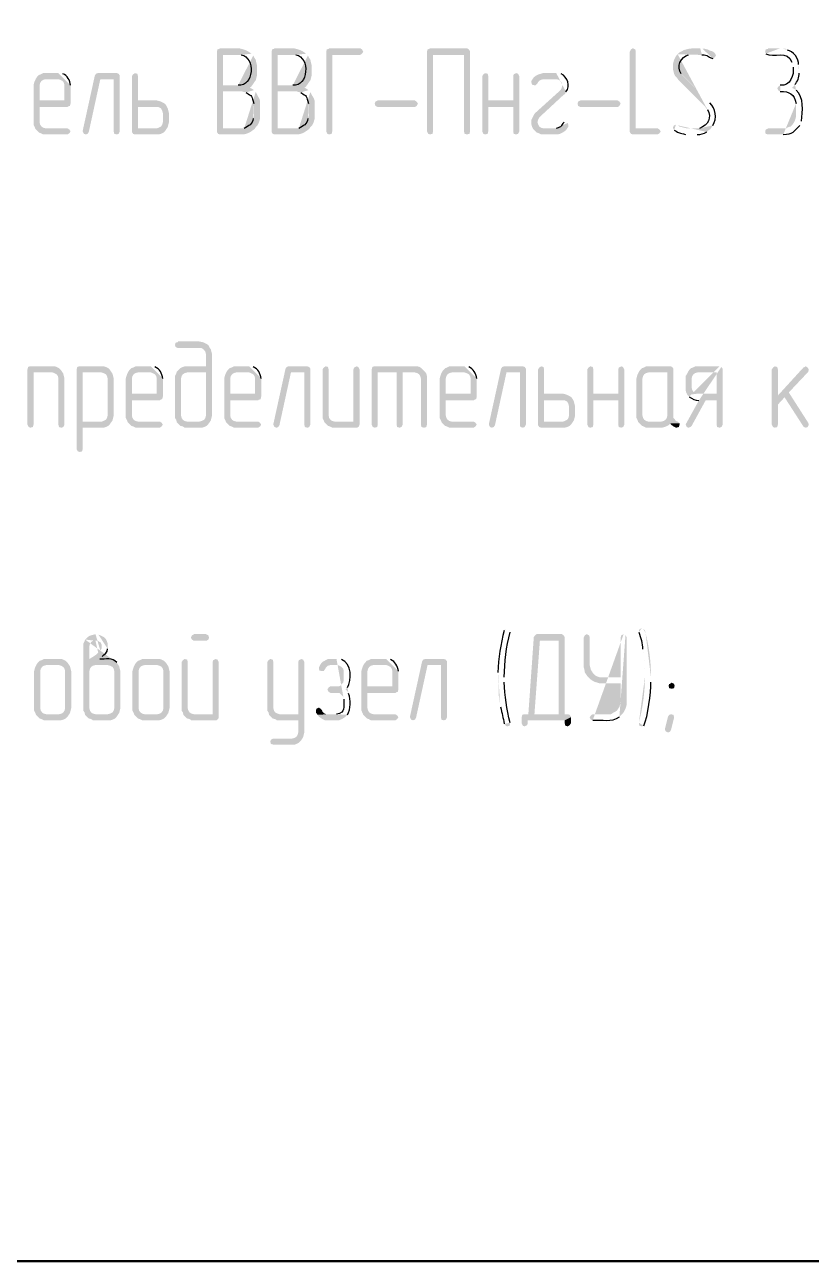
# Model space of a CAD drawing. Header units: millimetres. Extents: x -211 to 10565, y -2293 to 2244.
# Drawn here: x 5196.76 to 5224.18, y -361.25 to -318.16 of the extents above; entities that cross this region are included whole.
import ezdxf

# ---------------------------------------------------------------- set-up
doc = ezdxf.new("R2010")
doc.units = ezdxf.units.MM
doc.layers.add('PDF _Геометрия', color=7, linetype='Continuous')
doc.layers.add('PDF _Сплошная заливка', color=7, linetype='Continuous')

msp = doc.modelspace()

# ---------------------------------------------------------------- hatches: boundary and pattern name
at = {"layer": 'PDF _Сплошная заливка', "transparency": 33554559}
for points in [[(5204.224, -318.975), (5203.568, -318.975), (5203.546, -318.996), (5203.483, -319.018), (5203.462, -319.102), (5203.462, -321.895), (5203.504, -321.959), (5203.568, -321.98), (5204.393, -321.98), (5204.477, -321.959), (5204.541, -321.938), (5204.626, -321.895), (5204.689, -321.853), (5204.774, -321.79), (5203.673, -321.768), (5203.673, -320.478), (5204.329, -320.478), (5204.753, -320.435), (5204.689, -320.393), (5204.604, -320.351), (5204.647, -320.329), (5203.673, -320.266), (5203.673, -319.208), (5204.202, -319.208), (5204.668, -319.166), (5204.541, -319.081), (5204.456, -319.039), (5204.393, -319.018), (5204.308, -318.996)], [(5206.128, -318.975), (5205.472, -318.975), (5205.451, -318.996), (5205.387, -319.018), (5205.366, -319.102), (5205.366, -321.895), (5205.408, -321.959), (5205.472, -321.98), (5206.297, -321.98), (5206.382, -321.959), (5206.445, -321.938), (5206.53, -321.895), (5206.593, -321.853), (5206.678, -321.79), (5205.578, -321.768), (5205.578, -320.478), (5206.234, -320.478), (5206.657, -320.435), (5206.593, -320.393), (5206.509, -320.351), (5206.551, -320.329), (5205.578, -320.266), (5205.578, -319.208), (5206.107, -319.208), (5206.572, -319.166), (5206.445, -319.081), (5206.361, -319.039), (5206.297, -319.018), (5206.213, -318.996)], [(5208.456, -318.975), (5207.376, -318.975), (5207.355, -318.996), (5207.292, -319.018), (5207.271, -319.102), (5207.271, -321.874), (5207.313, -321.959), (5207.376, -321.98), (5207.461, -321.959), (5207.482, -321.874), (5207.482, -319.208), (5208.456, -319.208), (5208.519, -319.166), (5208.561, -319.102), (5208.519, -319.018)], [(5212.18, -318.975), (5210.889, -318.975), (5210.868, -318.996), (5210.804, -319.018), (5210.783, -319.102), (5210.783, -321.874), (5210.826, -321.959), (5210.889, -321.98), (5210.974, -321.959), (5210.995, -321.874), (5210.995, -319.208), (5212.074, -319.208), (5212.286, -319.102), (5212.286, -319.081), (5212.243, -319.018)], [(5212.286, -319.102), (5212.074, -319.208), (5212.074, -321.874), (5212.095, -321.959), (5212.18, -321.98), (5212.264, -321.959), (5212.286, -321.874)], [(5217.957, -318.975), (5217.893, -319.018), (5217.851, -319.102), (5217.851, -321.895), (5217.893, -321.959), (5217.957, -321.98), (5218.824, -321.98), (5218.888, -321.938), (5218.93, -321.874), (5218.888, -321.811), (5218.824, -321.768), (5218.062, -321.768), (5218.062, -319.081), (5218.041, -319.018)], [(5197.156, -320.033), (5197.114, -320.118), (5197.092, -320.181), (5197.071, -320.266), (5197.071, -321.641), (5197.114, -321.726), (5197.135, -321.79), (5197.262, -321.916), (5197.325, -321.938), (5197.41, -321.98), (5198.256, -321.98), (5198.32, -321.938), (5198.362, -321.874), (5198.32, -321.811), (5198.256, -321.768), (5197.494, -321.768), (5197.41, -321.747), (5197.346, -321.705), (5197.304, -321.641), (5197.283, -321.557), (5197.283, -321.028), (5198.256, -321.028), (5198.277, -321.007), (5198.341, -320.985), (5198.362, -320.901), (5197.283, -320.795), (5197.283, -320.266), (5197.304, -320.181), (5197.346, -320.118), (5197.41, -320.076), (5197.494, -320.054), (5197.939, -320.054)], [(5199.97, -319.843), (5199.314, -319.843), (5199.251, -319.864), (5199.208, -319.927), (5198.785, -321.853), (5198.785, -321.874), (5198.828, -321.959), (5198.891, -321.98), (5198.955, -321.959), (5198.997, -321.895), (5199.399, -320.054), (5199.864, -320.054), (5200.076, -319.949), (5200.076, -319.927), (5200.034, -319.864)], [(5200.076, -319.949), (5199.864, -320.054), (5199.864, -321.874), (5199.886, -321.959), (5199.97, -321.98), (5200.034, -321.959), (5200.076, -321.874)], [(5200.605, -319.843), (5200.542, -319.885), (5200.499, -319.949), (5200.499, -321.895), (5200.542, -321.959), (5200.605, -321.98), (5201.43, -321.98), (5201.515, -321.959), (5201.6, -321.916), (5201.663, -321.853), (5201.705, -321.79), (5200.711, -321.768), (5200.711, -321.028), (5201.367, -321.028), (5201.705, -320.985), (5201.663, -320.922), (5201.6, -320.88), (5201.515, -320.837), (5201.451, -320.816), (5201.367, -320.795), (5200.711, -320.795), (5200.711, -319.949), (5200.69, -319.864)], [(5212.815, -319.843), (5212.751, -319.885), (5212.709, -319.949), (5212.709, -321.874), (5212.751, -321.959), (5212.815, -321.98), (5212.899, -321.959), (5212.92, -321.874), (5212.92, -321.028), (5213.788, -321.028), (5212.92, -320.795), (5212.92, -319.949), (5212.899, -319.864)], [(5213.894, -319.843), (5213.809, -319.885), (5213.788, -319.949), (5213.788, -320.795), (5212.92, -320.795), (5213.788, -321.028), (5213.788, -321.874), (5213.809, -321.959), (5213.894, -321.98), (5213.957, -321.959), (5214, -321.874), (5214, -319.949), (5213.957, -319.864)], [(5214.465, -320.054), (5214.423, -320.118), (5214.423, -320.16), (5214.444, -320.245), (5214.529, -320.266), (5214.571, -320.266), (5214.634, -320.202), (5214.656, -320.16), (5214.719, -320.097), (5214.761, -320.076), (5214.846, -320.054), (5215.29, -320.054)], [(5201.705, -320.985), (5201.367, -321.028), (5201.43, -321.028), (5201.515, -321.07), (5201.557, -321.155), (5201.578, -321.239), (5201.578, -321.557), (5201.557, -321.641), (5201.515, -321.705), (5201.43, -321.747), (5201.367, -321.768), (5200.711, -321.768), (5201.705, -321.79), (5201.748, -321.726), (5201.79, -321.557), (5201.79, -321.239), (5201.748, -321.07)], [(5210.36, -321.028), (5209.069, -321.028), (5208.985, -320.985), (5208.963, -320.901), (5208.985, -320.837), (5209.069, -320.795), (5210.36, -320.795), (5210.424, -320.837), (5210.466, -320.901), (5210.424, -320.985)], [(5217.428, -321.028), (5216.137, -321.028), (5216.052, -320.985), (5216.031, -320.901), (5216.052, -320.837), (5216.137, -320.795), (5217.428, -320.795), (5217.491, -320.837), (5217.533, -320.901), (5217.491, -320.985)], [(5202.848, -329.196), (5202.107, -329.196), (5202.107, -329.217), (5202.023, -329.238), (5202.002, -329.323), (5202.023, -329.386), (5202.107, -329.428), (5202.933, -329.428), (5203.017, -329.492), (5203.06, -329.555), (5203.081, -329.64), (5203.081, -330.063), (5202.34, -330.063), (5202.277, -330.084), (5202.192, -330.127), (5202.065, -330.254), (5203.081, -330.275), (5203.081, -331.777), (5203.06, -331.862), (5203.017, -331.925), (5202.933, -331.968), (5202.848, -331.989), (5202.425, -331.989), (5202.065, -332.01), (5202.192, -332.137), (5202.277, -332.158), (5202.34, -332.2), (5202.954, -332.2), (5203.017, -332.179), (5203.102, -332.137), (5203.165, -332.073), (5203.25, -331.947), (5203.271, -331.862), (5203.292, -331.777), (5203.292, -329.64), (5203.271, -329.555), (5203.25, -329.471), (5203.208, -329.407), (5203.165, -329.323), (5203.102, -329.28), (5203.017, -329.238), (5202.954, -329.217)], [(5197.727, -330.063), (5196.944, -330.063), (5196.881, -330.084), (5196.86, -330.169), (5196.86, -332.095), (5196.902, -332.179), (5196.965, -332.2), (5197.05, -332.179), (5197.071, -332.095), (5197.071, -330.275), (5197.727, -330.275), (5198.066, -330.254), (5198.023, -330.19), (5197.96, -330.127), (5197.875, -330.084), (5197.812, -330.063)], [(5199.441, -330.063), (5198.658, -330.063), (5198.595, -330.084), (5198.574, -330.169), (5198.574, -332.962), (5198.616, -333.026), (5198.679, -333.047), (5198.764, -333.026), (5198.785, -332.941), (5198.785, -332.2), (5199.526, -332.2), (5199.589, -332.179), (5199.674, -332.137), (5199.737, -332.073), (5199.78, -332.01), (5198.785, -331.989), (5198.785, -330.275), (5199.441, -330.275), (5199.78, -330.254), (5199.737, -330.19), (5199.674, -330.127), (5199.589, -330.084), (5199.526, -330.063)], [(5206.615, -330.063), (5205.959, -330.063), (5205.895, -330.084), (5205.853, -330.148), (5205.43, -332.073), (5205.43, -332.095), (5205.472, -332.179), (5205.535, -332.2), (5205.599, -332.179), (5205.641, -332.116), (5206.043, -330.275), (5206.509, -330.275), (5206.72, -330.169), (5206.72, -330.148), (5206.678, -330.084)], [(5207.249, -330.063), (5207.186, -330.106), (5207.144, -330.169), (5207.144, -331.862), (5207.186, -331.947), (5207.207, -332.01), (5207.567, -331.989), (5207.482, -331.968), (5207.419, -331.925), (5207.376, -331.862), (5207.355, -331.777), (5207.355, -330.169), (5207.334, -330.084)], [(5208.329, -330.063), (5208.244, -330.106), (5208.223, -330.169), (5208.223, -331.989), (5207.567, -331.989), (5207.207, -332.01), (5207.334, -332.137), (5207.398, -332.158), (5207.482, -332.2), (5208.35, -332.2), (5208.413, -332.158), (5208.434, -332.095), (5208.434, -330.169), (5208.392, -330.084)], [(5210.36, -330.063), (5208.942, -330.063), (5208.879, -330.084), (5208.858, -330.169), (5208.858, -332.095), (5208.9, -332.179), (5208.963, -332.2), (5209.048, -332.179), (5209.069, -332.095), (5209.069, -330.275), (5210.36, -330.275), (5210.72, -330.254), (5210.656, -330.19), (5210.593, -330.127), (5210.529, -330.084), (5210.445, -330.063)], [(5214.127, -330.063), (5213.471, -330.063), (5213.407, -330.084), (5213.365, -330.148), (5212.942, -332.073), (5212.942, -332.095), (5212.984, -332.179), (5213.047, -332.2), (5213.111, -332.179), (5213.153, -332.116), (5213.555, -330.275), (5214.021, -330.275), (5214.232, -330.169), (5214.232, -330.148), (5214.19, -330.084)], [(5214.761, -330.063), (5214.698, -330.106), (5214.656, -330.169), (5214.656, -332.116), (5214.698, -332.179), (5214.761, -332.2), (5215.587, -332.2), (5215.671, -332.179), (5215.756, -332.137), (5215.819, -332.073), (5215.862, -332.01), (5214.867, -331.989), (5214.867, -331.248), (5215.523, -331.248), (5215.862, -331.206), (5215.819, -331.142), (5215.756, -331.1), (5215.671, -331.058), (5215.608, -331.037), (5215.523, -331.015), (5214.867, -331.015), (5214.867, -330.169), (5214.846, -330.084)], [(5216.475, -330.063), (5216.412, -330.106), (5216.37, -330.169), (5216.37, -332.095), (5216.412, -332.179), (5216.475, -332.2), (5216.56, -332.179), (5216.581, -332.095), (5216.581, -331.248), (5217.449, -331.248), (5216.581, -331.015), (5216.581, -330.169), (5216.56, -330.084)], [(5217.555, -330.063), (5217.47, -330.106), (5217.449, -330.169), (5217.449, -331.015), (5216.581, -331.015), (5217.449, -331.248), (5217.449, -332.095), (5217.47, -332.179), (5217.555, -332.2), (5217.618, -332.179), (5217.66, -332.095), (5217.66, -330.169), (5217.618, -330.084)], [(5219.269, -330.063), (5218.422, -330.063), (5218.338, -330.106), (5218.274, -330.127), (5218.211, -330.19), (5218.168, -330.254), (5219.163, -330.275), (5219.163, -331.777), (5219.142, -331.862), (5219.099, -331.925), (5219.036, -331.968), (5218.951, -331.989), (5218.507, -331.989), (5219.522, -331.989), (5219.459, -331.968), (5219.417, -331.904), (5219.374, -331.862), (5219.374, -330.148), (5219.332, -330.084)], [(5222.908, -330.063), (5222.845, -330.106), (5222.802, -330.169), (5222.802, -332.095), (5222.845, -332.179), (5222.908, -332.2), (5222.993, -332.179), (5223.014, -332.095), (5223.014, -331.396), (5223.247, -331.142), (5223.014, -331.079), (5223.014, -330.169), (5222.993, -330.084)], [(5223.987, -330.063), (5223.903, -330.106), (5223.014, -331.079), (5223.247, -331.142), (5223.903, -332.158), (5223.924, -332.179), (5223.987, -332.2), (5224.051, -332.179), (5224.093, -332.095), (5224.072, -332.031), (5223.395, -330.973), (5224.072, -330.254), (5224.093, -330.169), (5224.051, -330.106)], [(5198.066, -330.254), (5197.727, -330.275), (5197.791, -330.296), (5197.875, -330.338), (5197.918, -330.402), (5197.939, -330.486), (5197.939, -332.095), (5197.96, -332.179), (5198.045, -332.2), (5198.108, -332.179), (5198.15, -332.095), (5198.15, -330.486), (5198.108, -330.317)], [(5199.78, -330.254), (5199.441, -330.275), (5199.505, -330.296), (5199.589, -330.338), (5199.632, -330.402), (5199.653, -330.486), (5199.653, -331.777), (5199.632, -331.862), (5199.589, -331.925), (5199.505, -331.968), (5199.441, -331.989), (5198.785, -331.989), (5199.78, -332.01), (5199.822, -331.947), (5199.864, -331.777), (5199.864, -330.486), (5199.822, -330.317)], [(5200.372, -330.254), (5200.33, -330.338), (5200.309, -330.402), (5200.288, -330.486), (5200.288, -331.862), (5200.33, -331.947), (5200.351, -332.01), (5200.478, -332.137), (5200.542, -332.158), (5200.626, -332.2), (5201.473, -332.2), (5201.536, -332.158), (5201.578, -332.095), (5201.536, -332.031), (5201.473, -331.989), (5200.711, -331.989), (5200.626, -331.968), (5200.563, -331.925), (5200.52, -331.862), (5200.499, -331.777), (5200.499, -331.248), (5201.473, -331.248), (5201.494, -331.227), (5201.557, -331.206), (5201.578, -331.121), (5200.499, -331.015), (5200.499, -330.486), (5200.52, -330.402), (5200.563, -330.338), (5200.626, -330.296), (5200.711, -330.275), (5201.155, -330.275)], [(5202.065, -330.254), (5202.044, -330.317), (5202.002, -330.402), (5202.002, -331.862), (5202.044, -331.925), (5202.065, -332.01), (5202.425, -331.989), (5202.34, -331.968), (5202.277, -331.925), (5202.234, -331.862), (5202.213, -331.777), (5202.213, -330.486), (5202.234, -330.402), (5202.277, -330.338), (5202.34, -330.296), (5202.425, -330.275), (5203.081, -330.275)], [(5203.8, -330.254), (5203.758, -330.338), (5203.737, -330.402), (5203.716, -330.486), (5203.716, -331.862), (5203.758, -331.947), (5203.779, -332.01), (5203.906, -332.137), (5203.97, -332.158), (5204.054, -332.2), (5204.901, -332.2), (5204.964, -332.158), (5205.006, -332.095), (5204.964, -332.031), (5204.901, -331.989), (5204.139, -331.989), (5204.054, -331.968), (5203.991, -331.925), (5203.948, -331.862), (5203.927, -331.777), (5203.927, -331.248), (5204.901, -331.248), (5204.922, -331.227), (5204.985, -331.206), (5205.006, -331.121), (5203.927, -331.015), (5203.927, -330.486), (5203.948, -330.402), (5203.991, -330.338), (5204.054, -330.296), (5204.139, -330.275), (5204.583, -330.275)], [(5206.72, -330.169), (5206.509, -330.275), (5206.509, -332.095), (5206.53, -332.179), (5206.615, -332.2), (5206.678, -332.179), (5206.72, -332.095)], [(5209.937, -330.275), (5209.725, -330.275), (5209.725, -332.095), (5209.746, -332.179), (5209.831, -332.2), (5209.894, -332.179), (5209.937, -332.095)], [(5210.72, -330.254), (5210.36, -330.275), (5210.445, -330.296), (5210.508, -330.338), (5210.55, -330.402), (5210.572, -330.486), (5210.572, -332.095), (5210.593, -332.179), (5210.677, -332.2), (5210.762, -332.179), (5210.783, -332.095), (5210.783, -330.402), (5210.762, -330.317)], [(5211.312, -330.254), (5211.27, -330.338), (5211.249, -330.402), (5211.228, -330.486), (5211.228, -331.862), (5211.27, -331.947), (5211.291, -332.01), (5211.418, -332.137), (5211.482, -332.158), (5211.566, -332.2), (5212.413, -332.2), (5212.476, -332.158), (5212.518, -332.095), (5212.476, -332.031), (5212.413, -331.989), (5211.651, -331.989), (5211.566, -331.968), (5211.503, -331.925), (5211.46, -331.862), (5211.439, -331.777), (5211.439, -331.248), (5212.413, -331.248), (5212.434, -331.227), (5212.497, -331.206), (5212.518, -331.121), (5211.439, -331.015), (5211.439, -330.486), (5211.46, -330.402), (5211.503, -330.338), (5211.566, -330.296), (5211.651, -330.275), (5212.095, -330.275)], [(5214.232, -330.169), (5214.021, -330.275), (5214.021, -332.095), (5214.042, -332.179), (5214.127, -332.2), (5214.19, -332.179), (5214.232, -332.095)], [(5218.168, -330.254), (5218.126, -330.338), (5218.105, -330.402), (5218.084, -330.486), (5218.084, -331.862), (5218.126, -331.947), (5218.147, -332.01), (5218.274, -332.137), (5218.338, -332.158), (5218.422, -332.2), (5218.972, -332.2), (5219.057, -332.179), (5219.12, -332.158), (5219.205, -332.116), (5219.269, -332.052), (5219.586, -332.052), (5219.522, -331.989), (5218.507, -331.989), (5218.422, -331.968), (5218.359, -331.925), (5218.316, -331.862), (5218.295, -331.777), (5218.295, -330.486), (5218.316, -330.402), (5218.359, -330.338), (5218.422, -330.296), (5218.507, -330.275), (5219.163, -330.275)], [(5219.882, -330.254), (5219.84, -330.338), (5219.798, -330.402), (5219.798, -330.889), (5219.819, -330.973), (5219.861, -331.058), (5220.221, -331.015), (5220.136, -331.015), (5220.073, -330.952), (5220.03, -330.889), (5220.009, -330.804), (5220.009, -330.486), (5220.03, -330.402), (5220.073, -330.338), (5220.136, -330.296), (5220.221, -330.275), (5220.877, -330.275)], [(5215.862, -331.206), (5215.523, -331.248), (5215.587, -331.248), (5215.671, -331.291), (5215.714, -331.375), (5215.735, -331.46), (5215.735, -331.777), (5215.714, -331.862), (5215.671, -331.925), (5215.587, -331.968), (5215.523, -331.989), (5214.867, -331.989), (5215.862, -332.01), (5215.904, -331.947), (5215.925, -331.862), (5215.946, -331.777), (5215.946, -331.46), (5215.925, -331.375), (5215.904, -331.291)], [(5220.263, -331.248), (5219.819, -332.052), (5219.798, -332.095), (5219.84, -332.179), (5219.903, -332.2), (5219.967, -332.179), (5220.009, -332.137), (5220.496, -331.248), (5220.877, -331.248)], [(5219.586, -332.052), (5219.269, -332.052), (5219.29, -332.095), (5219.353, -332.137), (5219.374, -332.158), (5219.459, -332.2), (5219.48, -332.2), (5219.565, -332.179), (5219.586, -332.095)], [(5203.081, -339.395), (5202.658, -339.395), (5202.658, -339.416), (5202.594, -339.437), (5202.552, -339.522), (5202.594, -339.585), (5202.658, -339.628), (5203.102, -339.628), (5203.165, -339.585), (5203.187, -339.522), (5203.165, -339.437)], [(5215.587, -339.522), (5215.375, -339.628), (5215.375, -342.188), (5214.169, -342.188), (5214.105, -342.209), (5214.084, -342.294), (5214.084, -342.506), (5214.127, -342.59), (5214.19, -342.611), (5214.275, -342.569), (5214.296, -342.506), (5214.296, -342.4), (5215.587, -342.4), (5215.798, -342.294), (5215.798, -342.273), (5215.756, -342.209), (5215.692, -342.188), (5215.587, -342.188)], [(5215.481, -339.395), (5214.613, -339.395), (5214.571, -339.416), (5214.55, -339.437), (5214.507, -339.501), (5214.317, -342.188), (5214.529, -342.188), (5214.719, -339.628), (5215.375, -339.628), (5215.587, -339.522), (5215.587, -339.501), (5215.544, -339.437)], [(5216.348, -339.395), (5216.285, -339.437), (5216.243, -339.522), (5216.243, -340.538), (5216.264, -340.601), (5216.285, -340.728), (5216.37, -340.855), (5216.433, -340.919), (5216.877, -340.897), (5216.793, -340.897), (5216.729, -340.876), (5216.645, -340.834), (5216.581, -340.77), (5216.497, -340.643), (5216.475, -340.559), (5216.454, -340.474), (5216.454, -339.501), (5216.433, -339.437)], [(5197.177, -340.453), (5197.135, -340.538), (5197.114, -340.601), (5197.092, -340.686), (5197.092, -342.061), (5197.135, -342.146), (5197.156, -342.209), (5197.516, -342.188), (5197.431, -342.167), (5197.368, -342.125), (5197.325, -342.061), (5197.304, -341.977), (5197.304, -340.686), (5197.325, -340.601), (5197.368, -340.538), (5197.431, -340.495), (5197.516, -340.474), (5197.96, -340.474)], [(5197.96, -340.263), (5197.431, -340.263), (5197.346, -340.305), (5197.283, -340.326), (5197.219, -340.39), (5197.177, -340.453), (5197.96, -340.474), (5198.023, -340.495), (5198.108, -340.538), (5198.15, -340.601), (5198.172, -340.686), (5198.172, -341.977), (5198.15, -342.061), (5198.108, -342.125), (5198.045, -342.167), (5197.96, -342.188), (5197.516, -342.188), (5197.156, -342.209), (5197.283, -342.336), (5197.346, -342.357), (5197.431, -342.4), (5198.023, -342.4), (5198.108, -342.379), (5198.193, -342.336), (5198.256, -342.273), (5198.341, -342.146), (5198.383, -341.977), (5198.383, -340.686), (5198.341, -340.516), (5198.256, -340.39), (5198.193, -340.326), (5198.108, -340.284), (5198.045, -340.263)], [(5200.013, -340.453), (5199.653, -340.474), (5199.737, -340.495), (5199.822, -340.538), (5199.864, -340.601), (5199.886, -340.686), (5199.886, -341.977), (5199.864, -342.061), (5199.822, -342.125), (5199.737, -342.167), (5199.653, -342.188), (5199.23, -342.188), (5198.87, -342.209), (5198.933, -342.273), (5198.997, -342.336), (5199.082, -342.357), (5199.145, -342.4), (5199.759, -342.4), (5199.822, -342.379), (5199.907, -342.336), (5199.97, -342.273), (5200.055, -342.146), (5200.097, -341.977), (5200.097, -340.686), (5200.055, -340.516)], [(5200.605, -340.453), (5200.563, -340.538), (5200.542, -340.601), (5200.52, -340.686), (5200.52, -342.061), (5200.563, -342.146), (5200.584, -342.209), (5200.944, -342.188), (5200.859, -342.167), (5200.796, -342.125), (5200.753, -342.061), (5200.732, -341.977), (5200.732, -340.686), (5200.753, -340.601), (5200.796, -340.538), (5200.859, -340.495), (5200.944, -340.474), (5201.388, -340.474)], [(5201.388, -340.263), (5200.859, -340.263), (5200.774, -340.305), (5200.711, -340.326), (5200.647, -340.39), (5200.605, -340.453), (5201.388, -340.474), (5201.451, -340.495), (5201.536, -340.538), (5201.578, -340.601), (5201.6, -340.686), (5201.6, -341.977), (5201.578, -342.061), (5201.536, -342.125), (5201.473, -342.167), (5201.388, -342.188), (5200.944, -342.188), (5200.584, -342.209), (5200.647, -342.273), (5200.711, -342.336), (5200.774, -342.357), (5200.859, -342.4), (5201.451, -342.4), (5201.536, -342.379), (5201.621, -342.336), (5201.684, -342.273), (5201.769, -342.146), (5201.811, -341.977), (5201.811, -340.686), (5201.769, -340.516), (5201.684, -340.39), (5201.621, -340.326), (5201.536, -340.284), (5201.473, -340.263)], [(5202.34, -340.263), (5202.277, -340.305), (5202.234, -340.368), (5202.234, -342.061), (5202.277, -342.125), (5202.298, -342.209), (5202.658, -342.188), (5202.573, -342.167), (5202.51, -342.125), (5202.467, -342.061), (5202.446, -341.977), (5202.446, -340.368), (5202.425, -340.284)], [(5203.419, -340.263), (5203.335, -340.305), (5203.314, -340.368), (5203.314, -342.188), (5202.658, -342.188), (5202.298, -342.209), (5202.425, -342.336), (5202.51, -342.357), (5202.573, -342.4), (5203.441, -342.4), (5203.504, -342.357), (5203.525, -342.294), (5203.525, -340.368), (5203.483, -340.284)], [(5205.324, -340.263), (5205.26, -340.305), (5205.218, -340.368), (5205.218, -342.061), (5205.26, -342.125), (5205.282, -342.209), (5205.641, -342.188), (5205.578, -342.167), (5205.493, -342.125), (5205.451, -342.061), (5205.43, -341.977), (5205.43, -340.368), (5205.408, -340.284)], [(5206.403, -340.263), (5206.318, -340.305), (5206.297, -340.368), (5206.297, -342.188), (5205.641, -342.188), (5205.282, -342.209), (5205.345, -342.273), (5205.408, -342.336), (5205.493, -342.357), (5205.557, -342.4), (5206.297, -342.4), (5206.297, -342.823), (5206.276, -342.908), (5206.234, -342.971), (5206.17, -343.013), (5206.086, -343.035), (5205.43, -343.035), (5205.345, -343.077), (5205.324, -343.14), (5205.345, -343.225), (5205.43, -343.246), (5206.17, -343.246), (5206.234, -343.225), (5206.318, -343.183), (5206.382, -343.119), (5206.467, -342.992), (5206.509, -342.823), (5206.509, -340.368), (5206.467, -340.284)], [(5208.583, -340.453), (5208.54, -340.538), (5208.519, -340.601), (5208.498, -340.686), (5208.498, -342.061), (5208.54, -342.146), (5208.561, -342.209), (5208.688, -342.336), (5208.752, -342.357), (5208.836, -342.4), (5209.683, -342.4), (5209.746, -342.357), (5209.789, -342.294), (5209.746, -342.23), (5209.683, -342.188), (5208.921, -342.188), (5208.836, -342.167), (5208.773, -342.125), (5208.731, -342.061), (5208.71, -341.977), (5208.71, -341.448), (5209.683, -341.448), (5209.704, -341.426), (5209.768, -341.405), (5209.789, -341.321), (5208.71, -341.215), (5208.71, -340.686), (5208.731, -340.601), (5208.773, -340.538), (5208.836, -340.495), (5208.921, -340.474), (5209.365, -340.474)], [(5211.376, -340.263), (5210.72, -340.263), (5210.656, -340.284), (5210.614, -340.347), (5210.191, -342.273), (5210.191, -342.294), (5210.233, -342.379), (5210.297, -342.4), (5210.36, -342.379), (5210.402, -342.315), (5210.804, -340.474), (5211.27, -340.474), (5211.482, -340.368), (5211.482, -340.347), (5211.439, -340.284)], [(5211.482, -340.368), (5211.27, -340.474), (5211.27, -342.294), (5211.291, -342.379), (5211.376, -342.4), (5211.439, -342.379), (5211.482, -342.294)], [(5207.059, -340.474), (5207.017, -340.559), (5207.017, -340.601), (5207.038, -340.665), (5207.122, -340.686), (5207.186, -340.686), (5207.228, -340.622), (5207.249, -340.58), (5207.334, -340.495), (5207.419, -340.474), (5207.63, -340.474)], [(5219.311, -341.088), (5219.247, -341.13), (5219.226, -341.13), (5219.205, -341.194), (5219.226, -341.278), (5219.311, -341.299), (5219.396, -341.278), (5219.417, -341.194), (5219.396, -341.13)], [(5207.017, -341.955), (5206.932, -341.998), (5206.911, -342.061), (5206.911, -342.125), (5206.974, -342.209), (5207.313, -342.188), (5207.271, -342.188), (5207.186, -342.146), (5207.144, -342.104), (5207.122, -342.04), (5207.08, -341.998)], [(5219.29, -342.188), (5219.226, -342.209), (5219.184, -342.273), (5219.078, -342.696), (5219.078, -342.717), (5219.099, -342.781), (5219.184, -342.823), (5219.247, -342.802), (5219.29, -342.738), (5219.396, -342.315), (5219.396, -342.294), (5219.374, -342.209)], [(5215.798, -342.294), (5215.587, -342.4), (5215.587, -342.506), (5215.608, -342.59), (5215.692, -342.611), (5215.756, -342.569), (5215.798, -342.506)]]:
    msp.add_hatch(color=256, dxfattribs=at).paths.add_polyline_path(points)
h = msp.add_hatch(color=256, dxfattribs=at)
h.paths.add_polyline_path([(5204.668, -319.166), (5204.202, -319.208), (5204.308, -319.208)], flags=0)
h.paths.add_polyline_path([(5204.202, -320.266), (5203.673, -320.266), (5204.647, -320.329), (5204.71, -320.245), (5204.795, -320.118), (5204.816, -320.097), (5204.837, -320.012), (5204.858, -319.927), (5204.858, -319.568), (5204.837, -319.483), (5204.816, -319.377), (5204.774, -319.314), (5204.731, -319.229)], flags=0)
h = msp.add_hatch(color=256, dxfattribs=at)
h.paths.add_polyline_path([(5206.572, -319.166), (5206.107, -319.208), (5206.213, -319.208)], flags=0)
h.paths.add_polyline_path([(5206.107, -320.266), (5205.578, -320.266), (5206.551, -320.329), (5206.615, -320.245), (5206.699, -320.118), (5206.72, -320.097), (5206.763, -319.927), (5206.763, -319.568), (5206.742, -319.483), (5206.72, -319.377), (5206.678, -319.314), (5206.636, -319.229)], flags=0)
h = msp.add_hatch(color=256, dxfattribs=at)
h.paths.add_polyline_path([(5219.522, -319.187), (5219.48, -319.229), (5219.438, -319.293), (5219.396, -319.377), (5219.353, -319.547), (5219.353, -319.695), (5219.396, -319.864), (5219.438, -319.949), (5219.501, -320.012), (5219.544, -320.076), (5220.496, -321.028), (5220.496, -321.049), (5220.559, -321.112)], flags=0)
h.paths.add_polyline_path([(5220.284, -321.768), (5219.882, -321.768), (5220.665, -321.79), (5220.75, -321.663)], flags=0)
h.paths.add_polyline_path([(5220.644, -320.88), (5219.692, -319.927), (5219.649, -319.864)], flags=0)
h.paths.add_polyline_path([(5219.903, -319.208), (5220.305, -319.208)], flags=0)
h = msp.add_hatch(color=256, dxfattribs=at)
h.paths.add_polyline_path([(5220.305, -318.975), (5220.009, -318.975), (5219.988, -318.996), (5219.903, -318.996), (5219.819, -319.018), (5219.734, -319.039), (5219.671, -319.081), (5219.586, -319.123), (5219.522, -319.187), (5220.305, -319.208), (5220.369, -319.208)], flags=0)
h.paths.add_polyline_path([(5220.75, -319.335), (5220.813, -319.293), (5220.856, -319.229), (5220.834, -319.166), (5220.792, -319.123), (5220.729, -319.081), (5220.644, -319.06), (5220.559, -319.018), (5220.475, -318.996), (5220.39, -318.996)], flags=0)
h = msp.add_hatch(color=256, dxfattribs=at)
h.paths.add_polyline_path([(5223.099, -318.975), (5222.675, -318.975), (5222.675, -318.996), (5222.591, -319.018), (5222.57, -319.102), (5222.591, -319.166)], flags=0)
h.paths.add_polyline_path([(5223.501, -319.462), (5223.543, -319.631)], flags=0)
h.paths.add_polyline_path([(5223.099, -320.266), (5223.035, -320.308), (5222.993, -320.372), (5223.035, -320.456), (5223.099, -320.478)], flags=0)
h.paths.add_polyline_path([(5223.649, -320.901), (5223.649, -321.345), (5223.628, -321.43), (5223.606, -321.493), (5223.564, -321.578), (5223.522, -321.641), (5223.458, -321.705), (5223.374, -321.726), (5223.31, -321.768), (5222.675, -321.768), (5222.591, -321.811), (5222.57, -321.874), (5222.591, -321.959), (5222.675, -321.98), (5223.204, -321.98)], flags=0)
h.paths.add_polyline_path([(5223.776, -321.663), (5223.797, -321.599), (5223.839, -321.514)], flags=0)
h.paths.add_polyline_path([(5223.649, -320.435), (5223.585, -320.393), (5223.501, -320.351), (5223.543, -320.329), (5223.606, -320.245)], flags=0)
h.paths.add_polyline_path([(5223.755, -319.843), (5223.755, -319.631), (5223.733, -319.547)], flags=0)
h.paths.add_polyline_path([(5223.353, -319.039), (5223.289, -318.996), (5223.204, -318.996)], flags=0)
h = msp.add_hatch(color=256, dxfattribs=at)
h.paths.add_polyline_path([(5197.939, -319.843), (5197.41, -319.843), (5197.325, -319.885), (5197.262, -319.906), (5197.198, -319.97), (5197.156, -320.033), (5197.939, -320.054), (5198.002, -320.076), (5198.087, -320.118), (5198.129, -320.181), (5198.15, -320.266), (5198.15, -320.795), (5197.283, -320.795), (5198.362, -320.901), (5198.362, -320.266)], flags=0)
h.paths.add_polyline_path([(5198.087, -319.864), (5198.023, -319.843)], flags=0)
h = msp.add_hatch(color=256, dxfattribs=at)
h.paths.add_polyline_path([(5215.29, -319.843), (5214.825, -319.843), (5214.761, -319.864), (5214.677, -319.885), (5214.592, -319.927), (5214.507, -319.991), (5214.465, -320.054), (5215.29, -320.054), (5215.375, -320.076), (5215.439, -320.118), (5215.481, -320.181), (5215.502, -320.266), (5215.481, -320.351), (5215.439, -320.435), (5214.55, -321.239), (5214.507, -321.303), (5214.423, -321.472), (5214.423, -321.62), (5214.444, -321.705), (5214.486, -321.79), (5214.613, -321.916), (5214.677, -321.938), (5214.761, -321.98), (5215.333, -321.98), (5215.417, -321.959), (5215.544, -321.895), (5215.629, -321.832), (5215.671, -321.768), (5214.846, -321.768), (5214.761, -321.747), (5214.698, -321.705), (5214.656, -321.62), (5214.634, -321.557), (5214.656, -321.472), (5214.698, -321.387), (5215.565, -320.583), (5215.587, -320.583), (5215.629, -320.499)], flags=0)
h.paths.add_polyline_path([(5215.46, -319.864), (5215.375, -319.843)], flags=0)
h = msp.add_hatch(color=256, dxfattribs=at)
h.paths.add_polyline_path([(5204.753, -320.435), (5204.329, -320.478), (5204.393, -320.499), (5204.477, -320.52)], flags=0)
h.paths.add_polyline_path([(5204.753, -320.901), (5204.753, -321.345), (5204.731, -321.43)], flags=0)
h.paths.add_polyline_path([(5204.414, -321.768), (5203.673, -321.768), (5204.774, -321.79), (5204.816, -321.726), (5204.879, -321.663), (5204.922, -321.578), (5204.943, -321.514), (5204.964, -321.43), (5204.964, -320.816), (5204.943, -320.731), (5204.901, -320.668), (5204.816, -320.499)], flags=0)
h = msp.add_hatch(color=256, dxfattribs=at)
h.paths.add_polyline_path([(5206.657, -320.435), (5206.234, -320.478), (5206.297, -320.499), (5206.382, -320.52)], flags=0)
h.paths.add_polyline_path([(5206.657, -320.901), (5206.657, -321.345), (5206.636, -321.43)], flags=0)
h.paths.add_polyline_path([(5206.318, -321.768), (5205.578, -321.768), (5206.678, -321.79), (5206.72, -321.726), (5206.784, -321.663), (5206.826, -321.578), (5206.847, -321.514), (5206.869, -321.43), (5206.869, -320.816), (5206.847, -320.731), (5206.805, -320.668), (5206.72, -320.499)], flags=0)
h = msp.add_hatch(color=256, dxfattribs=at)
h.paths.add_polyline_path([(5215.608, -321.557), (5215.565, -321.557)], flags=0)
h.paths.add_polyline_path([(5215.29, -321.768), (5214.846, -321.768), (5215.671, -321.768), (5215.714, -321.705), (5215.714, -321.663), (5215.692, -321.578)], flags=0)
h = msp.add_hatch(color=256, dxfattribs=at)
h.paths.add_polyline_path([(5219.459, -321.641), (5219.396, -321.663), (5219.353, -321.747), (5219.396, -321.832)], flags=0)
h.paths.add_polyline_path([(5219.798, -321.98), (5220.2, -321.98)], flags=0)
h.paths.add_polyline_path([(5220.538, -321.895), (5220.602, -321.832), (5220.665, -321.79), (5219.882, -321.768), (5219.84, -321.768), (5219.586, -321.705), (5219.522, -321.663)], flags=0)
h = msp.add_hatch(color=256, dxfattribs=at)
h.paths.add_polyline_path([(5201.155, -330.063), (5200.626, -330.063), (5200.542, -330.106), (5200.478, -330.127), (5200.415, -330.19), (5200.372, -330.254), (5201.155, -330.275), (5201.219, -330.296), (5201.303, -330.338), (5201.346, -330.402), (5201.367, -330.486), (5201.367, -331.015), (5200.499, -331.015), (5201.578, -331.121), (5201.578, -330.486)], flags=0)
h.paths.add_polyline_path([(5201.303, -330.084), (5201.24, -330.063)], flags=0)
h = msp.add_hatch(color=256, dxfattribs=at)
h.paths.add_polyline_path([(5204.583, -330.063), (5204.054, -330.063), (5203.97, -330.106), (5203.906, -330.127), (5203.843, -330.19), (5203.8, -330.254), (5204.583, -330.275), (5204.647, -330.296), (5204.731, -330.338), (5204.774, -330.402), (5204.795, -330.486), (5204.795, -331.015), (5203.927, -331.015), (5205.006, -331.121), (5205.006, -330.486)], flags=0)
h.paths.add_polyline_path([(5204.731, -330.084), (5204.668, -330.063)], flags=0)
h = msp.add_hatch(color=256, dxfattribs=at)
h.paths.add_polyline_path([(5212.095, -330.063), (5211.566, -330.063), (5211.482, -330.106), (5211.418, -330.127), (5211.355, -330.19), (5211.312, -330.254), (5212.095, -330.275), (5212.159, -330.296), (5212.243, -330.338), (5212.286, -330.402), (5212.307, -330.486), (5212.307, -331.015), (5211.439, -331.015), (5212.518, -331.121), (5212.518, -330.486)], flags=0)
h.paths.add_polyline_path([(5212.243, -330.084), (5212.18, -330.063)], flags=0)
h = msp.add_hatch(color=256, dxfattribs=at)
h.paths.add_polyline_path([(5220.983, -330.063), (5220.136, -330.063), (5220.051, -330.106), (5219.988, -330.127), (5219.925, -330.19), (5219.882, -330.254), (5220.877, -330.275), (5220.877, -331.015), (5220.221, -331.015), (5219.861, -331.058), (5219.925, -331.121)], flags=0)
h.paths.add_polyline_path([(5220.263, -331.248), (5220.877, -331.248), (5220.877, -332.095), (5220.898, -332.179), (5220.983, -332.2), (5221.046, -332.179), (5221.088, -332.095), (5221.088, -330.148), (5221.046, -330.084)], flags=0)
h = msp.add_hatch(color=256, dxfattribs=at)
h.paths.add_polyline_path([(5198.87, -339.585), (5198.849, -339.649), (5198.806, -339.734), (5198.806, -342.061), (5198.849, -342.125), (5198.87, -342.209), (5199.23, -342.188), (5199.145, -342.167), (5199.082, -342.125), (5199.039, -342.061), (5199.018, -341.977), (5199.018, -340.686), (5199.039, -340.601), (5199.082, -340.538), (5199.145, -340.495), (5199.23, -340.474), (5199.653, -340.474), (5200.013, -340.453), (5199.97, -340.39)], flags=0)
h.paths.add_polyline_path([(5199.378, -340.263), (5199.018, -340.263), (5199.018, -339.818), (5199.039, -339.734), (5199.082, -339.67), (5199.145, -339.628), (5199.23, -339.628)], flags=0)
h = msp.add_hatch(color=256, dxfattribs=at)
h.paths.add_polyline_path([(5199.23, -339.395), (5199.166, -339.416), (5199.082, -339.437), (5199.018, -339.458), (5198.933, -339.522), (5198.87, -339.585), (5199.23, -339.628), (5199.314, -339.628), (5199.378, -339.67), (5199.399, -339.67), (5199.441, -339.755), (5199.441, -339.903), (5199.399, -339.966), (5199.251, -340.114), (5199.187, -340.157), (5199.018, -340.263), (5199.378, -340.263), (5199.462, -340.178)], flags=0)
h.paths.add_polyline_path([(5199.653, -339.903), (5199.653, -339.712), (5199.632, -339.649), (5199.589, -339.564), (5199.526, -339.501), (5199.484, -339.48), (5199.399, -339.437), (5199.335, -339.416)], flags=0)
h = msp.add_hatch(color=256, dxfattribs=at)
h.paths.add_polyline_path([(5213.576, -339.183), (5213.513, -339.226), (5213.471, -339.268)], flags=0)
h.paths.add_polyline_path([(5213.259, -340.728), (5213.259, -340.897), (5213.28, -341.151), (5213.28, -341.511), (5213.322, -341.723), (5213.322, -341.765), (5213.344, -341.85), (5213.344, -341.934)], flags=0)
h.paths.add_polyline_path([(5213.471, -342.527), (5213.534, -342.59), (5213.576, -342.611), (5213.661, -342.59), (5213.682, -342.506), (5213.682, -342.484)], flags=0)
h.paths.add_polyline_path([(5213.471, -341.067), (5213.471, -340.897)], flags=0)
h.paths.add_polyline_path([(5213.682, -339.332), (5213.682, -339.289), (5213.661, -339.226)], flags=0)
h = msp.add_hatch(color=256, dxfattribs=at)
h.paths.add_polyline_path([(5217.639, -339.395), (5217.555, -339.437), (5217.533, -339.522), (5217.533, -340.897), (5216.877, -340.897), (5216.433, -340.919), (5216.497, -340.982), (5216.56, -341.024), (5216.645, -341.067), (5216.729, -341.088), (5216.793, -341.109), (5217.533, -341.109), (5217.533, -341.765), (5217.512, -341.85), (5217.491, -341.934), (5217.406, -342.061), (5217.343, -342.104), (5217.258, -342.146), (5217.195, -342.188), (5216.56, -342.188), (5216.497, -342.23), (5216.454, -342.294), (5216.497, -342.379), (5216.56, -342.4)], flags=0)
h.paths.add_polyline_path([(5217.491, -342.273), (5217.618, -342.146), (5217.66, -342.082), (5217.703, -341.998), (5217.724, -341.934), (5217.745, -341.85), (5217.745, -339.501), (5217.703, -339.437)], flags=0)
h = msp.add_hatch(color=256, dxfattribs=at)
h.paths.add_polyline_path([(5218.274, -339.183), (5218.189, -339.226), (5218.168, -339.289), (5218.168, -339.332)], flags=0)
h.paths.add_polyline_path([(5218.295, -339.924), (5218.316, -340.009), (5218.338, -340.114)], flags=0)
h.paths.add_polyline_path([(5218.338, -340.114, 0.000994), (5218.38, -340.643)], flags=0)
h.paths.add_polyline_path([(5218.38, -340.643), (5218.38, -340.897)], flags=0)
h.paths.add_polyline_path([(5218.168, -342.484, 0.064629), (5218.38, -340.897)], flags=0)
h.paths.add_polyline_path([(5218.168, -342.484), (5218.168, -342.506), (5218.189, -342.59), (5218.274, -342.611), (5218.338, -342.59)], flags=0)
h.paths.add_polyline_path([(5218.591, -341.067), (5218.591, -340.897)], flags=0)
h.paths.add_polyline_path([(5218.591, -340.897, 0.064039), (5218.401, -339.353)], flags=0)
h.paths.add_polyline_path([(5218.401, -339.353), (5218.38, -339.268), (5218.316, -339.205)], flags=0)
h = msp.add_hatch(color=256, dxfattribs=at)
h.paths.add_polyline_path([(5207.63, -340.263), (5207.334, -340.263), (5207.249, -340.305), (5207.186, -340.347), (5207.165, -340.347), (5207.101, -340.411), (5207.059, -340.474), (5207.651, -340.474), (5207.736, -340.495), (5207.8, -340.538), (5207.863, -340.601), (5207.884, -340.686), (5207.884, -341.003), (5207.863, -341.088), (5207.8, -341.151), (5207.8, -341.172), (5207.715, -341.215), (5207.419, -341.215), (5207.355, -341.257), (5207.313, -341.321), (5207.355, -341.405), (5207.419, -341.448), (5207.736, -341.448), (5207.863, -341.575), (5207.884, -341.659)], flags=0)
h.paths.add_polyline_path([(5207.63, -342.188), (5207.313, -342.188), (5206.974, -342.209), (5207.017, -342.273), (5207.144, -342.357), (5207.228, -342.4), (5207.715, -342.4), (5207.821, -342.357), (5207.948, -342.273), (5208.011, -342.209)], flags=0)
h.paths.add_polyline_path([(5208.054, -341.469), (5208.011, -341.384), (5207.948, -341.321), (5208.011, -341.257)], flags=0)
h.paths.add_polyline_path([(5207.8, -340.284), (5207.715, -340.263)], flags=0)
h = msp.add_hatch(color=256, dxfattribs=at)
h.paths.add_polyline_path([(5209.365, -340.263), (5208.836, -340.263), (5208.752, -340.305), (5208.688, -340.326), (5208.625, -340.39), (5208.583, -340.453), (5209.365, -340.474), (5209.429, -340.495), (5209.514, -340.538), (5209.556, -340.601), (5209.577, -340.686), (5209.577, -341.215), (5208.71, -341.215), (5209.789, -341.321), (5209.789, -340.686)], flags=0)
h.paths.add_polyline_path([(5209.514, -340.284), (5209.45, -340.263)], flags=0)

# ---------------------------------------------------------------- linework, layer by layer
at = {"layer": 'PDF _Геометрия', "lineweight": 50}
msp.add_lwpolyline([(5097.067, -361.254), (5097.067, -74.34), (5492.132, -74.34), (5492.132, -361.254)], close=True, dxfattribs=at)
at = {"layer": 'PDF _Геометрия', "lineweight": 25}
for points in [[(5204.308, -319.208), (5204.812, -319.285), (5204.754, -320.328), (5204.202, -320.266)], [(5206.213, -319.208), (5206.717, -319.285), (5206.658, -320.328), (5206.107, -320.266)], [(5219.649, -319.864), (5219.467, -319.643), (5219.622, -319.254), (5219.903, -319.208)], [(5220.369, -319.208), (5220.594, -319.193), (5220.541, -319.281), (5220.75, -319.335)], [(5222.591, -319.166), (5222.867, -319.322), (5223.357, -319.029), (5223.501, -319.462)], [(5223.733, -319.547), (5223.767, -319.352), (5223.532, -319.074), (5223.353, -319.039)], [(5223.543, -319.631), (5223.59, -319.911), (5223.44, -320.306), (5223.099, -320.266)], [(5198.362, -320.266), (5198.337, -320.103), (5198.253, -319.923), (5198.087, -319.864)], [(5215.629, -320.499), (5215.799, -320.285), (5215.683, -319.984), (5215.46, -319.864)], [(5223.606, -320.245), (5223.693, -320.133), (5223.768, -319.986), (5223.755, -319.843)], [(5204.477, -320.52), (5204.699, -320.642), (5204.671, -320.643), (5204.753, -320.901)], [(5206.382, -320.52), (5206.604, -320.642), (5206.576, -320.643), (5206.657, -320.901)], [(5223.099, -320.478), (5223.417, -320.484), (5223.588, -320.572), (5223.649, -320.901)], [(5223.839, -321.514), (5223.864, -321.158), (5223.946, -320.706), (5223.649, -320.435)], [(5220.75, -321.663), (5220.904, -321.422), (5220.853, -321.073), (5220.644, -320.88)], [(5204.731, -321.43), (5204.699, -321.63), (5204.568, -321.677), (5204.414, -321.768)], [(5206.636, -321.43), (5206.603, -321.63), (5206.473, -321.677), (5206.318, -321.768)], [(5220.559, -321.112), (5220.719, -321.41), (5220.589, -321.643), (5220.284, -321.768)], [(5215.565, -321.557), (5215.433, -321.677), (5215.507, -321.717), (5215.29, -321.768)], [(5219.396, -321.832), (5219.609, -321.954), (5219.561, -321.918), (5219.798, -321.98)], [(5220.2, -321.98), (5220.324, -321.993), (5220.43, -321.954), (5220.538, -321.895)], [(5223.204, -321.98), (5223.525, -321.967), (5223.592, -321.88), (5223.776, -321.663)], [(5201.578, -330.486), (5201.553, -330.324), (5201.469, -330.144), (5201.303, -330.084)], [(5205.006, -330.486), (5204.981, -330.324), (5204.897, -330.144), (5204.731, -330.084)], [(5212.518, -330.486), (5212.493, -330.324), (5212.409, -330.144), (5212.243, -330.084)], [(5219.925, -331.121), (5220.038, -331.208), (5220.116, -331.239), (5220.263, -331.248)], [(5213.471, -339.268), (5213.364, -339.75), (5213.265, -340.233), (5213.259, -340.728)], [(5213.471, -340.897), (5213.495, -340.368), (5213.538, -339.843), (5213.682, -339.332)], [(5218.168, -339.332), (5218.238, -339.513), (5218.288, -339.729), (5218.295, -339.924)], [(5199.462, -340.178), (5199.539, -340.104), (5199.672, -340.029), (5199.653, -339.903)], [(5199.97, -340.39), (5199.818, -340.19), (5199.589, -340.29), (5199.378, -340.263)], [(5208.011, -341.257), (5208.173, -340.999), (5208.164, -340.42), (5207.8, -340.284)], [(5209.789, -340.686), (5209.763, -340.523), (5209.68, -340.343), (5209.514, -340.284)], [(5213.682, -342.484), (5213.557, -342.017), (5213.501, -341.545), (5213.471, -341.067)], [(5218.338, -342.59), (5218.496, -342.278), (5218.584, -341.431), (5218.591, -341.067)], [(5207.884, -341.659), (5207.866, -341.975), (5207.973, -342.113), (5207.63, -342.188)], [(5208.011, -342.209), (5208.135, -342.011), (5208.133, -341.682), (5208.054, -341.469)], [(5213.344, -341.934), (5213.402, -342.161), (5213.439, -342.294), (5213.471, -342.527)], [(5216.56, -342.4), (5216.891, -342.363), (5217.211, -342.487), (5217.491, -342.273)]]:
    msp.add_open_spline(points, degree=3, dxfattribs=at)

doc.saveas('drawing.dxf')
